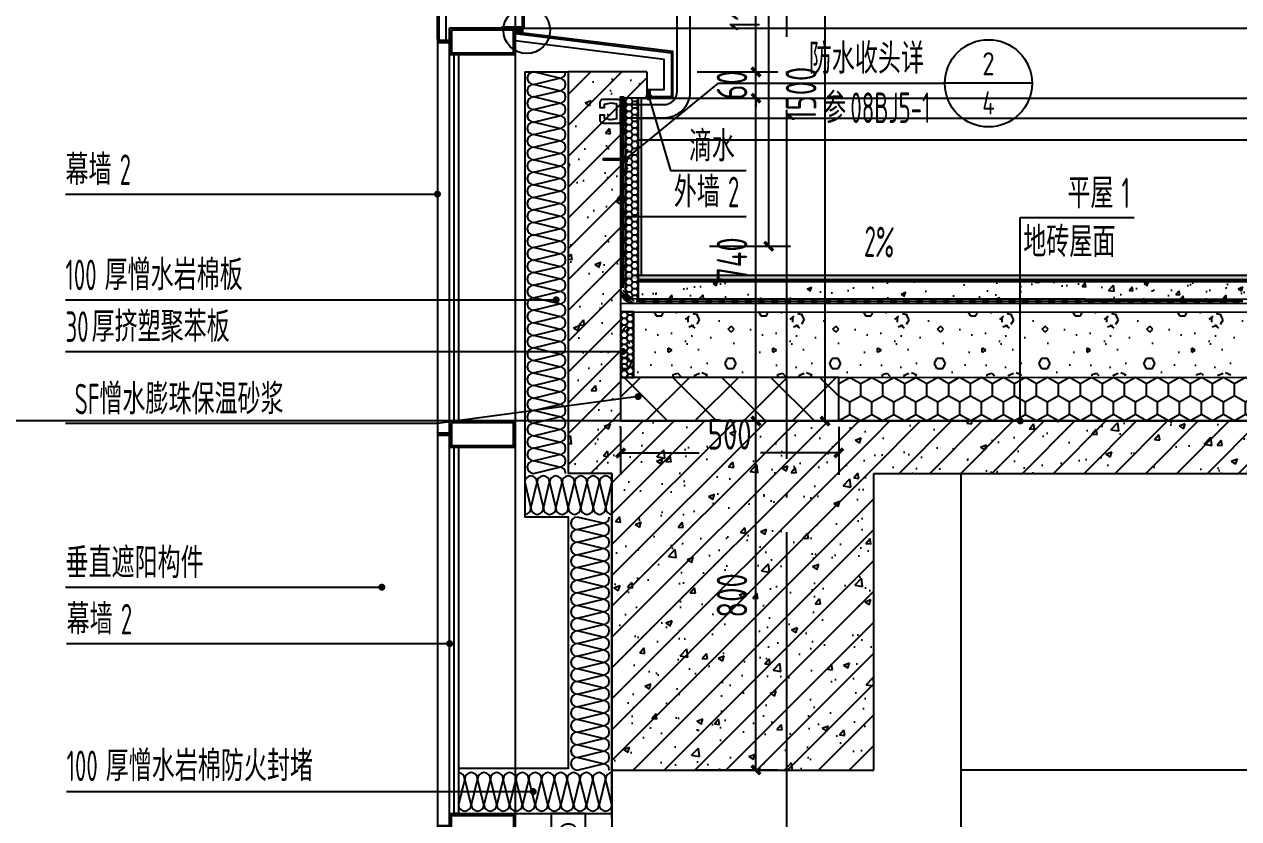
# Model space of a CAD drawing. Extents: x 198753 to 882193, y -399300 to 132460.
# Drawn here: x 374801 to 377585, y -65857 to -64036 of the extents above; entities that cross this region are included whole.
import ezdxf
from ezdxf.enums import TextEntityAlignment as Align

# ---------------------------------------------------------------- set-up
doc = ezdxf.new("R2010")
doc.units = 0
doc.header["$LTSCALE"] = 1000
doc.header["$MEASUREMENT"] = 0
for name, pattern in [('DASH', [0.35, 0.25, -0.1]), ('DOTE', [2.42, 2, -0.2, 0.02, -0.2]), ('HIDDEN', [9.525, 6.35, -3.175])]:
    doc.linetypes.add(name, pattern=pattern)
for name, color, linetype in [('00-图签', 7, 'Continuous'), ('01-标注_尺寸', 124, 'Continuous'), ('01-标注_符号', 200, 'Continuous'), ('02-TEXT_标注', 130, 'Continuous'), ('05-填充_天正', 26, 'Continuous'), ('A-D-玻璃剖线', 130, 'Continuous'), ('A-D-金属剖线', 200, 'Continuous'), ('A-D-金属看线', 205, 'Continuous'), ('A-E_栏杆', 232, 'Continuous'), ('A-O_屋面', 201, 'Continuous'), ('A-O_防水层', 222, 'Continuous'), ('A-STR-面层', 191, 'Continuous'), ('A-SUR_保温', 222, 'Continuous'), ('A-TECH_结构', 21, 'Continuous'), ('A-金属背板', 30, 'Continuous'), ('A_AXIS-轴线', 36, 'DOTE'), ('A_STR-砼墙', 51, 'Continuous'), ('A_STR-砼柱', 51, 'Continuous'), ('I-E-家具_活动', 201, 'DASH'), ('构造物', 145, 'Continuous'), ('钢龙骨', 173, 'Continuous')]:
    doc.layers.add(name, color=color, linetype=linetype)
doc.layers.add('04-不打印_辅助线', color=165, linetype='Continuous', plot=False)
doc.styles.add('_TCH_DIM', font='ROS1', dxfattribs={"width": 0.8, "bigfont": 'JD'})
doc.styles.add('_TCH_DIM_T3', font='ROS1', dxfattribs={"width": 0.8, "bigfont": 'JD'})
doc.dimstyles.new('_TCH_ARCH&&20', dxfattribs={"dimtxt": 70, "dimasz": 20, "dimexe": 50, "dimexo": 60, "dimgap": 20, "dimtad": 1, "dimdec": 0, "dimzin": 0, "dimdsep": 46, "dimtxsty": '_TCH_DIM_T3', "dimblk": 'ARCHTICK', "dimcen": 0.09, "dimclrt": 4, "dimazin": 2, "dimtfac": 1, "dimtdec": 0, "dimtix": 1, "dimtmove": 2, "dimatfit": 3, "dimfxl": 0, "dimtolj": 1, "dimtzin": 0, "dimarcsym": 0})
pattern_1 = [(45, (0, 0), (-35.355339, 35.355339), []), (50, (0, 0), (143.452037, -12.550427), [15, -165]), (355, (0, 0), (-27.750267, 150.438427), [12, -132]), (100.4514, (11.95, -1.05), (115.701876, 137.88791), [12.74804, -140.22842]), (46.1842, (0, 40), (213.44821, -33.1038), [22.5, -247.5]), (96.6356, (17.79, 37.24), (186.93254, 194.82357), [19.12206, -210.3426]), (351.1842, (0, 40), (186.93239, 194.82372), [18, -198]), (21, (20, 30), (119.38141, -80.523778), [15, -165]), (326, (20, 30), (48.663066, 145.03001), [12, -132]), (71.4514, (29.95, 23.29), (168.044526, 64.5061), [12.74804, -140.22842]), (37.5, (0, 0), (2.431971, 66.578771), [0, -130.4, 0, -134, 0, -132.5]), (7.5, (0, 0), (52.613907, 78.882342), [0, -76.4, 0, -127.4, 0, -50.5]), (327.5, (-44.6, 0), (106.764487, -4.510974), [0, -50, 0, -156, 0, -207]), (317.5, (-64.6, 0), (116.637234, 20.020996), [0, -65, 0, -103.6, 0, -147])]

# ---------------------------------------------------------------- blocks, each defined once
blk = doc.blocks.new('A$C643B6CAF')
at = {"layer": '钢龙骨'}
for points in [[(0, 28.4), (0, -31.6), (150, -31.6), (150, 28.4)], [(4, 24.4), (4, -27.6), (146, -27.6), (146, 24.4)]]:
    blk.add_lwpolyline(points, close=True, dxfattribs=at)
at = {"layer": '钢龙骨', "const_width": 10}
blk.add_lwpolyline([(0, -1.6), (-28, -1.6)], dxfattribs=at)
blk = doc.blocks.new('*U38')
at = {"layer": '01-标注_符号'}
blk.add_lwpolyline([(-850, -510.3), (28, -510.3)], dxfattribs=at)
at = {"layer": '01-标注_符号', "const_width": 8}
blk.add_lwpolyline([(24, -510.3, 1), (32, -510.3, 1)], format="xyb", close=True, dxfattribs=at)
at = {"layer": 'A-D-玻璃剖线'}
for points in [[(0, 900), (0, -2300)], [(28, -2300), (28, 900)]]:
    blk.add_lwpolyline(points, dxfattribs=at)
at = {"layer": 'A-金属背板'}
blk.add_lwpolyline([(38, -60), (48, -60), (48, -900), (38, -900)], close=True, dxfattribs=at)
at = {"layer": '钢龙骨'}
blk.add_lwpolyline([(178, 900), (178, -2300)], dxfattribs=at)
for p in [(28, 871.8), (28, -28.4)]:
    blk.add_blockref('A$C643B6CAF', p, dxfattribs=at)
at = {"layer": '钢龙骨', "xscale": -1, "rotation": 180}
blk.add_blockref('A$C643B6CAF', (28.1, -931.6), dxfattribs=at)
at = {"layer": '02-TEXT_标注', "style": '_TCH_DIM'}
for s, height, width, p in [('幕墙', 69.46, 0.8, (-850, -489.3)), ('2', 70, 0.64, (-725.8, -489.3))]:
    blk.add_text(s, height=height, dxfattribs=dict(at, width=width)).set_placement(p)
blk = doc.blocks.new('_ArchTick')
at = {"color": 0, "linetype": 'ByBlock', "const_width": 0.4}
blk.add_lwpolyline([(-0.5, -0.5), (0.5, 0.5)], dxfattribs=at)
blk = doc.blocks.new('*D2167')
at = {"layer": '01-标注_尺寸', "color": 0, "lineweight": -2, "transparency": 16777216}
for p, q in [((203.3, 940.8), (389.4, 940.8)), ((339.4, -159.2), (339.4, 940.8)), ((203.3, -159.2), (389.4, -159.2))]:
    blk.add_line(p, q, dxfattribs=at)
at = {"layer": 'Defpoints', "color": 0, "transparency": 16777216}
for p in [(143.3, 940.8), (339.4, 940.8), (143.3, -159.2)]:
    blk.add_point(p, dxfattribs=at)
at = {"layer": '01-标注_尺寸', "color": 0, "lineweight": -2, "transparency": 16777216, "xscale": 20, "yscale": 20, "zscale": 20}
for p, rotation in [((339.4, 940.8), 90), ((339.4, -159.2), 270)]:
    blk.add_blockref('_ArchTick', p, dxfattribs=dict(at, rotation=rotation))
at = {"layer": '01-标注_尺寸', "color": 4, "transparency": 16777216, "insert": (284.4, 390.8), "char_height": 70, "attachment_point": 5, "rotation": 90, "style": '_TCH_DIM_T3'}
blk.add_mtext('\\A1;1100', dxfattribs=at)
blk = doc.blocks.new('*U172')
at = {"layer": '01-标注_符号'}
blk.add_lwpolyline([(-5.9, 61.2, 0, 0, 0), (124.1, 45.1, 16, 0, 0), (183.6, 37.7, 0, 0, 0)], format="xyseb", dxfattribs=at)
blk.add_circle((-95.1, 45.6), 53.5, dxfattribs=at)
at = {"layer": 'A-D-金属剖线'}
blk.add_line((-152, 53.2), (-152, 50.2), dxfattribs=at)
for points in [[(-300, 25.2), (-300, 450), (-102, 430), (-102, 50.2)], [(-152, 53.2), (-105, 53.2), (-105, 427), (-297, 447), (-297, 25.2), (-300, 25.2)], [(-280, 25), (-280, 430), (-122, 410), (-122, 53.2)], [(180, -110), (240, -110), (240, -3.2), (-122, 41.2)], [(-122, 38.2), (237, -6), (237, -107), (180, -107)], [(180, -90), (220, -90), (220, -21.6), (-122, 21.1)]]:
    blk.add_lwpolyline(points, dxfattribs=at)
at = {"layer": 'A-D-金属剖线', "const_width": 10}
for points in [[(-102, 45.2), (-122, 45.2)], [(185, -90), (185, -110)]]:
    blk.add_lwpolyline(points, dxfattribs=at)
at = {"layer": 'A-D-金属看线'}
for p, q in [((-122, 50.2), (2484.2, 50.2)), ((167.9, -110), (2484.2, -110))]:
    blk.add_line(p, q, dxfattribs=at)
at = {"layer": '钢龙骨'}
blk.add_lwpolyline([(-102, 414.3), (-102, 50.2)], dxfattribs=at)
blk = doc.blocks.new('$LinePat$聚苯板')
at = {"color": 0}
for p, q in [((14.8, -8.6), (0, 0)), ((29.7, 0), (14.8, -8.6)), ((14.8, -8.6), (14.8, -25.7)), ((14.8, -25.7), (0, -34.3)), ((29.7, -34.3), (14.8, -25.7)), ((0, -34.3), (0, -51.4)), ((0, -51.4), (14.8, -60)), ((14.8, -60), (29.7, -51.4))]:
    blk.add_line(p, q, dxfattribs=at)
blk = doc.blocks.new('*U239')
at = {"layer": 'A-SUR_保温', "color": 26}
blk.add_lwpolyline([(0, 0), (30, 0), (30, 150), (0, 150), (0, 0)], dxfattribs=at)
at = {"layer": 'A-SUR_保温', "color": 26, "xscale": -0.5051489637061284, "yscale": 0.5, "zscale": 0.5, "rotation": 270.0000009086516}
for p in [(30, 135), (30, 120), (30, 105), (30, 90), (30, 75), (30, 60), (30, 45), (30, 30), (30, 15), (30, 0)]:
    blk.add_blockref('$LinePat$聚苯板', p, dxfattribs=at)
blk = doc.blocks.new('窗帘')
at = {"linetype": 'HIDDEN', "ltscale": 3}
blk.add_line((23.3, -47.5), (23.3, -491.9), dxfattribs=at)
blk.add_lwpolyline([(-23.3, -47.5), (-39.5, -47.5), (-39.5, 0), (39.5, 0), (39.5, -47.5), (23.3, -47.5)])
for radius in [23.3, 14.3]:
    blk.add_circle((0, -47.5), radius)
blk.add_arc((0, -47.5), 23.3, 180, 0)
blk = doc.blocks.new('*D2115')
at = {"layer": '01-标注_尺寸', "color": 0, "lineweight": -2, "transparency": 16777216}
for p, q in [((0, -13.3), (0, -123.3)), ((500, -13.3), (500, -123.3)), ((0, -73.3), (179.6, -73.3)), ((500, -73.3), (320.4, -73.3))]:
    blk.add_line(p, q, dxfattribs=at)
at = {"layer": 'Defpoints', "color": 0, "transparency": 16777216}
for p in [(0, 46.7), (500, 46.7), (500, -73.3)]:
    blk.add_point(p, dxfattribs=at)
at = {"layer": '01-标注_尺寸', "color": 0, "lineweight": -2, "transparency": 16777216, "xscale": 20, "yscale": 20, "zscale": 20, "rotation": 180}
blk.add_blockref('_ArchTick', (0, -73.3), dxfattribs=at)
at = {"layer": '01-标注_尺寸', "color": 0, "lineweight": -2, "transparency": 16777216, "xscale": 20, "yscale": 20, "zscale": 20}
blk.add_blockref('_ArchTick', (500, -73.3), dxfattribs=at)
at = {"layer": '01-标注_尺寸', "color": 4, "transparency": 16777216, "insert": (250, -30.6), "char_height": 70, "attachment_point": 5, "style": '_TCH_DIM_T3'}
blk.add_mtext('\\A1;500', dxfattribs=at)
blk = doc.blocks.new('A$C1C2A6847')
for p, q in [((52, 23.1), (55, 28.3)), ((55, 28.3), (55, 14)), ((52, 19.1), (55, 14))]:
    blk.add_line(p, q)
for points in [[(56, 42.1), (51, 37.1), (51, 5.1), (56, 0.1)], [(56.7, 41.4), (52, 36.7), (52, 26.6)], [(0, 21.1), (2, 23.1), (52, 23.1), (52, 19.1), (2, 19.1), (0, 21.1)], [(52, 25.6), (52, 16.6)], [(52, 15.6), (52, 5.6), (56.7, 0.9)]]:
    blk.add_lwpolyline(points)
for centre, start, end in [((56.4, 41.8), 315, 135), ((52, 26.1), 270, 90), ((52, 16.1), 270, 90), ((56.4, 0.5), 225, 45)]:
    blk.add_arc(centre, 0.5, start, end)
blk = doc.blocks.new('A$C2ABA67AE')
at = {"layer": '01-标注_符号'}
for p, q in [((15.1, 603), (224, 774)), ((224, 774), (743.1, 774)), ((943.1, 774), (743.1, 774))]:
    blk.add_line(p, q, dxfattribs=at)
for centre, radius in [((843.1, 774), 100), ((13.1, 601.3), 2.65)]:
    blk.add_circle(centre, radius, dxfattribs=at)
at = {"layer": '构造物', "linetype": 'DASH', "ltscale": 0.2}
blk.add_blockref('A$C1C2A6847', (-41, 578.9), dxfattribs=at)
at = {"layer": '02-TEXT_标注', "style": '_TCH_DIM'}
for s, height, width, p in [('防水收头详', 69.46, 0.8, (431.3, 796.1)), ('参', 69.5, 0.8, (464.4, 683)), ('08BJ5-1', 70, 0.64, (526.5, 683))]:
    blk.add_text(s, height=height, dxfattribs=dict(at, width=width)).set_placement(p)
for s, p, p2 in [('2', (829, 792.4), (857.2, 792.4)), ('4', (829, 702.6), (857.2, 702.6))]:
    blk.add_text(s, height=53, dxfattribs=at).set_placement(p, p2, align=Align.FIT)
blk = doc.blocks.new('$LinePat$防水层2')
at = {"color": 0}
blk.add_line((0, 0), (600, 0), dxfattribs=at)
blk.add_solid([(150, 0), (450, 0), (150, -100), (450, -100)], dxfattribs=at)
blk = doc.blocks.new('*D1586')
at = {"layer": '01-标注_尺寸', "color": 0, "lineweight": -2, "transparency": 16777216}
for p, q in [((376342.8, -64944.9), (376528, -64944.9)), ((376478, -65744.8), (376478, -64944.9)), ((376342.8, -65744.8), (376528, -65744.8))]:
    blk.add_line(p, q, dxfattribs=at)
at = {"layer": 'Defpoints', "color": 0, "transparency": 16777216}
for p in [(376282.8, -64944.9), (376478, -64944.9), (376282.8, -65744.8)]:
    blk.add_point(p, dxfattribs=at)
at = {"layer": '01-标注_尺寸', "color": 0, "lineweight": -2, "transparency": 16777216, "xscale": 20, "yscale": 20, "zscale": 20}
for p, rotation in [((376478, -64944.9), 90), ((376478, -65744.8), 270)]:
    blk.add_blockref('_ArchTick', p, dxfattribs=dict(at, rotation=rotation))
at = {"layer": '01-标注_尺寸', "color": 4, "transparency": 16777216, "insert": (376423, -65344.8), "char_height": 70, "attachment_point": 5, "rotation": 90, "style": '_TCH_DIM_T3'}
blk.add_mtext('\\A1;800', dxfattribs=at)
blk = doc.blocks.new('*D1587')
at = {"layer": '01-标注_尺寸', "color": 0, "lineweight": -2, "transparency": 16777216}
for p, q in [((376342.8, -64204.9), (376528, -64204.9)), ((376478, -64944.9), (376478, -64204.9)), ((376342.8, -64944.9), (376528, -64944.9))]:
    blk.add_line(p, q, dxfattribs=at)
at = {"layer": 'Defpoints', "color": 0, "transparency": 16777216}
for p in [(376282.8, -64204.9), (376478, -64204.9), (376282.8, -64944.9)]:
    blk.add_point(p, dxfattribs=at)
at = {"layer": '01-标注_尺寸', "color": 0, "lineweight": -2, "transparency": 16777216, "xscale": 20, "yscale": 20, "zscale": 20}
for p, rotation in [((376478, -64204.9), 90), ((376478, -64944.9), 270)]:
    blk.add_blockref('_ArchTick', p, dxfattribs=dict(at, rotation=rotation))
at = {"layer": '01-标注_尺寸', "color": 4, "transparency": 16777216, "insert": (376423, -64574.9), "char_height": 70, "attachment_point": 5, "rotation": 90, "style": '_TCH_DIM_T3'}
blk.add_mtext('\\A1;740', dxfattribs=at)
blk = doc.blocks.new('*D1588')
at = {"layer": '01-标注_尺寸', "color": 0, "lineweight": -2, "transparency": 16777216}
for p, q in [((376478, -64144.9), (376478, -64124.9)), ((376342.8, -64144.9), (376528, -64144.9)), ((376478, -64204.9), (376478, -64144.9)), ((376342.8, -64204.9), (376528, -64204.9)), ((376478, -64204.9), (376478, -64224.9))]:
    blk.add_line(p, q, dxfattribs=at)
at = {"layer": 'Defpoints', "color": 0, "transparency": 16777216}
for p in [(376282.8, -64144.9), (376478, -64144.9), (376282.8, -64204.9)]:
    blk.add_point(p, dxfattribs=at)
at = {"layer": '01-标注_尺寸', "color": 0, "lineweight": -2, "transparency": 16777216, "xscale": 20, "yscale": 20, "zscale": 20}
for p, rotation in [((376478, -64144.9), 270), ((376478, -64204.9), 90)]:
    blk.add_blockref('_ArchTick', p, dxfattribs=dict(at, rotation=rotation))
at = {"layer": '01-标注_尺寸', "color": 4, "transparency": 16777216, "insert": (376423, -64174.9), "char_height": 70, "attachment_point": 5, "rotation": 90, "style": '_TCH_DIM_T3'}
blk.add_mtext('\\A1;60', dxfattribs=at)
blk = doc.blocks.new('*D1589')
at = {"layer": '01-标注_尺寸', "color": 0, "lineweight": -2, "transparency": 16777216}
for p, q in [((376342.8, -63445.1), (376528, -63445.1)), ((376478, -64144.9), (376478, -63445.1)), ((376342.8, -64144.9), (376528, -64144.9))]:
    blk.add_line(p, q, dxfattribs=at)
at = {"layer": 'Defpoints', "color": 0, "transparency": 16777216}
for p in [(376282.8, -63445.1), (376478, -63445.1), (376282.8, -64144.9)]:
    blk.add_point(p, dxfattribs=at)
at = {"layer": '01-标注_尺寸', "color": 0, "lineweight": -2, "transparency": 16777216, "xscale": 20, "yscale": 20, "zscale": 20}
for p, rotation in [((376478, -63445.1), 90), ((376478, -64144.9), 270)]:
    blk.add_blockref('_ArchTick', p, dxfattribs=dict(at, rotation=rotation))
at = {"layer": '01-标注_尺寸', "color": 4, "transparency": 16777216, "insert": (376423, -63795), "char_height": 70, "attachment_point": 5, "rotation": 90, "style": '_TCH_DIM_T3'}
blk.add_mtext('\\A1;700', dxfattribs=at)
blk = doc.blocks.new('$LinePat$岩棉板')
at = {"color": 0}
for p, q in [((0, -17), (12, -67)), ((12, -67), (24, -17))]:
    blk.add_line(p, q, dxfattribs=at)
for centre, start, end in [((12, -17), 0, 180), ((0, -67), 270, 0), ((24, -67), 180, 270)]:
    blk.add_arc(centre, 12, start, end, dxfattribs=at)
at = {"layer": 'Defpoints'}
blk.add_point((0, 0.1), dxfattribs=at)
at = {"layer": 'Defpoints', "color": 0}
blk.add_point((24, -84), dxfattribs=at)
blk = doc.blocks.new('*D1752')
at = {"layer": '01-标注_尺寸', "color": 0, "lineweight": -2, "transparency": 16777216}
for p, q in [((376556.6, -63445.1), (376686.4, -63445.1)), ((376636.4, -64944.9), (376636.4, -63445.1)), ((376556.6, -64944.9), (376686.4, -64944.9))]:
    blk.add_line(p, q, dxfattribs=at)
at = {"layer": 'Defpoints', "color": 0, "transparency": 16777216}
for p in [(376496.6, -63445.1), (376636.4, -63445.1), (376496.6, -64944.9)]:
    blk.add_point(p, dxfattribs=at)
at = {"layer": '01-标注_尺寸', "color": 0, "lineweight": -2, "transparency": 16777216, "xscale": 20, "yscale": 20, "zscale": 20}
for p, rotation in [((376636.4, -63445.1), 90), ((376636.4, -64944.9), 270)]:
    blk.add_blockref('_ArchTick', p, dxfattribs=dict(at, rotation=rotation))
at = {"layer": '01-标注_尺寸', "color": 4, "transparency": 16777216, "insert": (376581.4, -64195), "char_height": 70, "attachment_point": 5, "rotation": 90, "style": '_TCH_DIM_T3'}
blk.add_mtext('\\A1;1500', dxfattribs=at)
blk = doc.blocks.new('*U319')
at = {"layer": 'A-E_栏杆'}
for p, q in [((37.4, 165.3), (6.7, 165.3)), ((40.3, 134.7), (4615, 134.7))]:
    blk.add_line(p, q, dxfattribs=at)
for points in [[(6.7, 165.3), (99.3, 165.3, 0.414214), (129.3, 195.3), (129.3, 926)], [(158.9, 925.9), (158.9, 194.7, -0.414214), (98.9, 134.7), (6.7, 134.7)], [(-22, 168.5, 0.038299), (-37.9, 165.7), (-37.9, 157.8), (-46.9, 157.8), (-46.9, 171.3, -0.414214), (-40.1, 178), (-6.7, 178, -0.414214), (0, 171.3)], [(-22, 131.5, 0.022818), (-9, 133.2), (-9, 166.8, 0.022818), (-22, 168.5)], [(0, 128.7, -0.414214), (-6.7, 122), (-40.1, 122, -0.414214), (-46.9, 128.7), (-46.9, 142.2), (-37.9, 142.2), (-37.9, 134.3, 0.038299), (-22, 131.5, 0.038299)]]:
    blk.add_lwpolyline(points, format="xyb", dxfattribs=at)
blk.add_lwpolyline([(6.7, 116.4), (0, 116.4), (0, 183.6), (6.7, 183.6)], close=True, dxfattribs=at)
at = {"layer": '01-标注_尺寸'}
dim = blk.add_aligned_dim(p1=(143.3, -159.2), p2=(143.3, 940.8), distance=-196, dimstyle='_TCH_ARCH&&20', dxfattribs=at)
dim.commit()
dim.dimension.update_dxf_attribs({"geometry": '*D2167', "text_midpoint": (284.4, 390.8)})
blk = doc.blocks.new('dfsgfdgh')
at = {"transparency": 33554641}
h = blk.add_hatch(dxfattribs=at)
h.set_pattern_fill('ANSI37', color=26, scale=50)
h.set_pattern_definition([(45, (4580, -17100), (-56.1266, 56.1266), []), (135, (4580, -17100), (-56.1266, -56.1266), [])])
h.paths.add_polyline_path([(0, 0), (500, 0), (500, 100), (0, 100)])
at = {"color": 26}
blk.add_lwpolyline([(0, 0), (500, 0), (500, 100), (0, 100)], close=True, dxfattribs=at)
at = {"layer": '01-标注_尺寸'}
dim = blk.add_linear_dim(base=(500, -73.3), p1=(0, 46.7), p2=(500, 46.7), angle=360, dimstyle='_TCH_ARCH&&20', dxfattribs=at)
dim.commit()
dim.dimension.update_dxf_attribs({"geometry": '*D2115', "text_midpoint": (250, -30.6), "dimtype": 161})

msp = doc.modelspace()

# ---------------------------------------------------------------- hatches: boundary and pattern name
at = {"layer": '05-填充_天正'}
h = msp.add_hatch(dxfattribs=at)
h.set_pattern_fill('钢筋混凝土', color=256, scale=20, style=0)
h.set_pattern_definition(pattern_1)
h.paths.add_polyline_path([(376047.8, -64144.9), (376047.8, -64204.9), (376227.8, -64204.9), (376227.8, -64144.9)])
h = msp.add_hatch(dxfattribs=at)
h.set_pattern_fill('钢筋混凝土', color=256, scale=20, style=0)
h.set_pattern_definition(pattern_1)
h.paths.add_polyline_path([(376147.8, -65064.9), (376147.8, -64945), (376167.8, -64945), (376167.8, -64204.9), (376047.8, -64204.9), (376047.8, -65064.9)])
h = msp.add_hatch(dxfattribs=at)
h.set_pattern_fill('钢筋混凝土', color=256, scale=20, style=0)
h.set_pattern_definition(pattern_1)
h.paths.add_polyline_path([(376552.9, -64945), (376747.8, -64945), (376747.8, -65064.9), (378531.9, -65064.9), (378531.9, -64944.9), (376552.9, -64944.9)])
h = msp.add_hatch(dxfattribs=at)
h.set_pattern_fill('钢筋混凝土', color=256, scale=20, style=0)
h.set_pattern_definition(pattern_1)
h.paths.add_polyline_path([(376147.8, -65745), (376747.8, -65745), (376747.8, -64945), (376147.8, -64945)])
at = {"layer": 'A-SUR_保温'}
h = msp.add_hatch(dxfattribs=at)
h.set_pattern_fill('ANSI36', color=26, scale=10)
h.set_pattern_definition([(45, (286643.286, 337477.626), (8.4189901, 30.8696304), [39.6875, -7.9375, 0, -7.9375])])
h.paths.add_polyline_path([(378528.7, -64620.2), (378528.7, -64610.2), (376178.1, -64610), (376178.1, -64620)])
h = msp.add_hatch(dxfattribs=at)
h.set_pattern_fill('混凝土', color=26, scale=15)
h.set_pattern_definition([(50, (286643.29, 337477.626), (107.589027, -9.41282), [11.25, -123.75]), (355, (286643.29, 337477.63), (-20.8127, 112.82882), [9, -99]), (100.4514, (286652.25, 337476.84), (86.776407, 103.41593), [9.561029, -105.171317]), (46.1842, (286643.29, 337507.63), (160.086157, -24.827852), [16.875, -185.625]), (96.6356, (286656.63, 337505.56), (140.199406, 146.11768), [14.34154, -157.75695]), (351.1842, (286643.29, 337507.63), (140.19929, 146.11779), [13.5, -148.5]), (21, (286658.29, 337500.126), (89.536058, -60.392834), [11.25, -123.75]), (326, (286658.29, 337500.13), (36.4973, 108.772507), [9, -99]), (71.4514, (286665.75, 337495.09), (126.033394, 48.379575), [9.561029, -105.171317]), (37.5, (286643.286, 337477.626), (1.8239783, 49.934078), [0, -97.8, 0, -100.5, 0, -99.375]), (7.5, (286643.286, 337477.626), (39.4604306, 59.161757), [0, -57.3, 0, -95.55, 0, -37.875]), (327.5, (286609.836, 337477.626), (80.0733654, -3.3832308), [0, -37.5, 0, -117, 0, -155.25]), (317.5, (286594.836, 337477.626), (87.477925, 15.015747), [0, -48.75, 0, -77.7, 0, -110.25])])
h.paths.add_polyline_path([(378520.1, -64665.2), (378520.1, -64625.5), (376208.1, -64625.5), (376208.1, -64665)])
h = msp.add_hatch(dxfattribs=at)
h.set_pattern_fill('加气混凝土', color=26, scale=20)
h.set_pattern_definition([(0, (406872.82, 333204.43), (120, 240), [0, -240]), (0, (406732.42, 333172.03), (120, 240), [0, -240]), (0, (406810.42, 333169.63), (120, 240), [0, -240]), (0, (406895.62, 333240.43), (120, 240), [0, -240]), (0, (406796.02, 333157.63), (120, 240), [0, -240]), (0, (406919.62, 333391.63), (120, 240), [0, -240]), (0, (406846.42, 333372.43), (120, 240), [0, -240]), (0, (406884.82, 333342.43), (120, 240), [0, -240]), (0, (406689.22, 333337.63), (120, 240), [0, -240]), (0, (406806.82, 333326.83), (120, 240), [0, -240]), (0, (406761.22, 333265.63), (120, 240), [0, -240]), (0, (406763.62, 333175.63), (120, 240), [0, -240]), (0, (406853.62, 333166.03), (120, 240), [0, -240]), (0, (406919.62, 333271.63), (120, 240), [0, -240]), (0, (406695.22, 333234.43), (120, 240), [0, -240]), (0, (406715.62, 333275.23), (120, 240), [0, -240]), (0, (406809.22, 333258.43), (120, 240), [0, -240]), (0, (406775.62, 333223.63), (120, 240), [0, -240]), (0, (406756.42, 333302.83), (120, 240), [0, -240]), (0, (406786.42, 333392.83), (120, 240), [0, -240]), (0, (406704.82, 333184.03), (120, 240), [0, -240]), (0, (406836.82, 333343.63), (120, 240), [0, -240]), (0, (406725.22, 333347.23), (120, 240), [0, -240]), (0, (406706.02, 333378.43), (120, 240), [0, -240]), (130.601294, (406904.879, 333316.483), (-599.99999337, 720.00000315), [10.53662, -4414.8444]), (18.434949, (406887.736, 333321.054), (599.9999978, 239.9999982), [10.8421, -1507.05116]), (90, (406887.74, 333310.77), (120, 240), [10.28571, -469.71426]), (161.565051, (406898.02, 333307.34), (-600.000003, 239.999982), [10.8421, -1507.05116]), (53.130102, (406898.02, 333307.34), (120, 240), [11.42857, -1188.5714]), (135, (406907.165, 333185.05), (-120.000015, 239.999984), [9.69746, -669.12504]), (45, (406893.45, 333185.05), (120, 239.999999), [9.69746, -669.12504]), (135, (406900.31, 333178.2), (-120.000015, 239.999984), [9.69746, -669.12504]), (45, (406900.31, 333178.2), (120, 239.999999), [9.69746, -669.12504]), (116.56505, (406791.74, 333346.2), (-2e-05, 479.99999), [12.77753, -255.5506]), (180, (406786.02, 333357.63), (-120, 240), [13.71429, -226.2857]), (63.43495, (406766.6, 333346.2), (1e-06, 480), [12.77753, -255.5506]), (116.56505, (406772.3, 333334.77), (-2e-05, 479.99999), [12.77753, -255.5506]), (0, (406772.3, 333334.77), (120, 240), [13.71429, -226.2857]), (63.43495, (406786.02, 333334.77), (1e-06, 480), [12.77753, -255.5506]), (107.102728, (406882.022, 333265.054), (-359.99998624, 1200.00000194), [15.54454, -6513.161]), (143.972626, (406877.45, 333279.911), (-2279.9999711, 1679.9999981), [15.54454, -3248.808]), (180, (406864.88, 333289.05), (-120, 240), [14.85714, -225.14284]), (36.0273733, (406837.45, 333279.911), (2279.99998315, 1679.9999819), [15.54454, -3248.808]), (71.565051, (406832.88, 333266.197), (360.000002, 1199.999998), [14.45613, -1503.43712]), (107.102728, (406837.4504, 333251.34), (-359.99998624, 1200.00000194), [15.54454, -6513.161]), (143.972626, (406850.022, 333242.197), (-2279.9999711, 1679.9999981), [15.54454, -3248.808]), (0, (406850.02, 333242.2), (120, 240), [14.85714, -225.14284]), (36.0273733, (406864.879, 333242.197), (2279.99998315, 1679.9999819), [15.54454, -3248.808]), (71.565051, (406877.45, 333251.34), (360.000002, 1199.999998), [14.45613, -1503.43712]), (150.255118, (406884.308, 333377.054), (-360.0000009, 239.999997), [9.21401, -1925.72784]), (90, (406876.31, 333372.48), (120, 240), [9.14286, -470.8571]), (29.744881, (406876.308, 333372.483), (360.0000002, 239.9999989), [9.21401, -1925.72784]), (116.56505, (406828.3, 333206.77), (-2e-05, 479.99999), [12.77753, -255.5506]), (168.690067, (406822.593, 333218.197), (-1080.0000008, 239.999994), [11.6549, -2435.8742]), (41.185925, (406802.022, 333212.483), (2999.99998182, 2639.9999769), [12.14874, -5090.3208]), (90, (406802.02, 333201.05), (120, 240), [11.42857, -468.5714]), (138.814074, (406811.165, 333193.054), (-2999.99994668, 2640.0000168), [12.14874, -5090.3208]), (16.6992442, (406811.165, 333193.054), (3959.9999702, 1199.99998743), [11.93178, -4999.415]), (60.945396, (406822.593, 333196.483), (119.99999968, 239.99999788), [11.76643, -4930.1358]), (109.983106, (406727.736, 333307.34), (-600.00000226, 1679.99999555), [13.3768, -5604.879]), (155.556045, (406723.165, 333319.911), (-1560.00000595, 719.99998504), [13.8092, -5786.0526]), (24.4439547, (406698.022, 333319.911), (1560.00000078, 719.99999654), [13.8092, -5786.0526]), (70.0168934, (406693.45, 333307.34), (600.0000018, 1679.99999583), [13.3768, -5604.879]), (109.983106, (406698.022, 333294.768), (-600.00000226, 1679.99999555), [13.3768, -5604.879]), (160.016893, (406710.593, 333290.197), (-600.0000004, 239.9999891), [13.3768, -2795.751]), (19.9831065, (406710.593, 333290.197), (599.9999967, 239.9999996), [13.3768, -2795.751]), (70.0168934, (406723.165, 333294.768), (600.0000018, 1679.99999583), [13.3768, -5604.879]), (122.005383, (406816.88, 333285.626), (-120.0000161, 239.9999877), [10.78169, -2253.3736]), (18.434949, (406800.88, 333291.34), (599.9999978, 239.9999982), [10.8421, -1507.05116]), (90, (406800.88, 333281.05), (120, 240), [10.28571, -469.71426]), (161.565051, (406811.165, 333277.626), (-600.000003, 239.999982), [10.8421, -1507.05116]), (54.462322, (406811.165, 333277.626), (839.9999988, 1199.9999982), [9.83123, -4119.2846]), (116.56505, (406747.16, 333227.34), (-2e-05, 479.99999), [12.77753, -255.5506]), (180, (406741.45, 333238.77), (-120, 240), [12.57143, -227.42856]), (59.0362434, (406722.022, 333227.34), (120.0000004, 239.9999988), [13.32789, -2785.5288]), (120.963756, (406728.88, 333215.911), (-120.0000164, 239.999989), [13.32789, -2785.5288]), (0, (406728.88, 333215.9), (120, 240), [12.57143, -227.42856]), (63.43495, (406741.45, 333215.91), (1e-06, 480), [12.77753, -255.5506])])
h.paths.add_polyline_path([(378520.6, -64837.8), (378520.6, -64695.1), (376167.8, -64694.9), (376167.8, -64844.9)])

# ---------------------------------------------------------------- linework, layer by layer
at = {"layer": '01-标注_符号'}
for p, q in [((376232.4, -64201.9), (376282.4, -64370.8)), ((376282.4, -64370.8), (376455.6, -64370.8)), ((376168.9, -64476), (376372.9, -64476)), ((376372.9, -64476), (376455.6, -64476)), ((377083.9, -64944.9), (377083.9, -64478.2)), ((377083.9, -64478.2), (377344.5, -64478.2)), ((376207.9, -64889.1), (375747.8, -64950.6)), ((375747.8, -64950.6), (374895.2, -64950.6))]:
    msp.add_line(p, q, dxfattribs=at)
at = {"layer": '01-标注_符号', "const_width": 8}
for points in [[(376231.2, -64198.1, 1), (376233.5, -64205.7, 1)], [(375743.8, -64424.9, 1), (375751.8, -64424.9, 1)], [(376016.1, -64667, 1), (376024.1, -64667, 1)], [(376169, -64785.7, 1), (376177, -64785.7, 1)], [(376211.8, -64888.5, 1), (376203.9, -64889.6, 1)], [(377083.9, -64948.9, 1), (377083.9, -64940.9, 1)], [(375616.3, -65325.9, 1), (375624.3, -65325.9, 1)], [(375963.5, -65794.3, 1), (375971.5, -65794.3, 1)]]:
    msp.add_lwpolyline(points, format="xyb", close=True, dxfattribs=at)
at = {"layer": '01-标注_符号'}
for points in [[(374895.2, -64424.9), (375747.8, -64424.9)], [(374895.2, -64667), (376020.1, -64667)], [(374895.2, -64785.7), (376173, -64785.7)], [(374895.2, -65325.9), (375620.3, -65325.9)], [(374897.8, -65794.3), (375967.5, -65794.3)]]:
    msp.add_lwpolyline(points, dxfattribs=at)
msp.add_lwpolyline([(376643.5, -64586.7, 0, 0, 0), (376802.2, -64591.9, 16, 0, 0), (376862.1, -64593.8, 0, 0, 0)], format="xyseb", dxfattribs=at)
at = {"layer": '04-不打印_辅助线', "color": 251}
msp.add_line((418057.9, -64944.9), (338573.5, -64944.9), dxfattribs=at)
at = {"layer": 'A-E_栏杆'}
msp.add_line((376208.1, -64300.4), (378531.9, -64300.4), dxfattribs=at)
at = {"layer": 'A-O_屋面'}
for p, q in [((376208.1, -64610.5), (378531.9, -64610.5)), ((376208.1, -64620.5), (378531.9, -64620.5)), ((376208.1, -64625.5), (378531.9, -64625.5)), ((376168.1, -64674.9), (378531.9, -64675.7)), ((376167.8, -64694.9), (378531.9, -64695.7)), ((376167.8, -64844.9), (378531.9, -64844.3))]:
    msp.add_line(p, q, dxfattribs=at)
at = {"layer": 'A-O_防水层'}
for points in [[(376168.1, -64204.9), (376168.1, -64639.9, 0.49936), (376203.1, -64674.9), (378531.9, -64675.7)], [(376178.1, -64204.9), (376178.1, -64639.9, 0.414214), (376203.1, -64664.9), (378531.9, -64665.7)]]:
    msp.add_lwpolyline(points, format="xyb", dxfattribs=at)
at = {"layer": 'A-STR-面层', "linetype": 'DASH', "ltscale": 0.2}
msp.add_lwpolyline([(378531.9, -66344.9), (376147.8, -66344.9), (376147.8, -65745)], dxfattribs=at)
at = {"layer": 'A-SUR_保温'}
for p, q in [((375947.8, -64144.9), (376047.8, -64144.9)), ((376147.8, -65844.9), (376147.8, -65064.9))]:
    msp.add_line(p, q, dxfattribs=at)
at = {"layer": 'A-SUR_保温', "color": 26}
msp.add_line((376208.1, -64204.9), (376208.1, -64670), dxfattribs=at)
at = {"layer": 'A-SUR_保温'}
for points in [[(375947.8, -64144.9), (375947.8, -65164.9), (376047.8, -65164.9), (376047.8, -65741.5), (375795.8, -65741.5), (375795.8, -65844.9), (376025.8, -65844.9), (376025.8, -65844.9), (376147.8, -65844.9)], [(376215.1, -64204.9), (376215.1, -64610.5)]]:
    msp.add_lwpolyline(points, dxfattribs=at)
at = {"layer": 'A-TECH_结构'}
msp.add_line((376947.8, -65744.9), (378531.9, -65744.9), dxfattribs=at)
for points in [[(376947.8, -65064.9), (376947.8, -67245.1)], [(376147.8, -65745), (376147.8, -67245.1)]]:
    msp.add_lwpolyline(points, dxfattribs=at)
at = {"layer": 'A-金属背板'}
msp.add_lwpolyline([(375785.8, -64104.5), (375795.8, -64104.5), (375795.8, -64944.9), (375785.8, -64944.9)], close=True, dxfattribs=at)
at = {"layer": 'A_AXIS-轴线', "ltscale": 0.4}
msp.add_line((376547.8, -63264), (376547.8, -78943.7), dxfattribs=at)
at = {"layer": 'A_STR-砼墙'}
for p, q in [((376047.8, -64144.9), (376047.8, -64204.9)), ((376227.8, -64144.9), (376047.8, -64144.9)), ((376227.8, -64144.9), (376227.8, -64204.9)), ((376047.8, -64204.9), (376047.8, -65064.9)), ((376167.8, -64204.9), (376167.8, -64945)), ((376227.8, -64204.9), (376167.8, -64204.9)), ((376552.9, -64944.9), (378531.9, -64944.9)), ((376552.9, -64944.9), (376552.9, -64945)), ((376147.8, -65064.9), (376047.8, -65064.9)), ((376747.8, -65064.9), (378531.9, -65064.9))]:
    msp.add_line(p, q, dxfattribs=at)
at = {"layer": 'A_STR-砼柱'}
for p, q in [((376552.9, -64945), (376167.8, -64945)), ((376147.8, -65064.9), (376147.8, -65745)), ((376747.8, -65745), (376747.8, -65064.9)), ((376147.8, -65745), (376747.8, -65745))]:
    msp.add_line(p, q, dxfattribs=at)

# ---------------------------------------------------------------- block references
msp.add_blockref('*U319', (376167.8, -64385.1))
at = {"layer": '00-图签'}
for name, p in [('*U172', (376047.7, -64094.9)), ('*U38', (375747.8, -64944.9))]:
    msp.add_blockref(name, p, dxfattribs=at)
at = {"layer": 'A-O_防水层', "yscale": 0.05, "zscale": 0.05}
for p, xscale, rotation in [((376173.1, -64204.9), 0.05178596428894838, 270.0000000049144), ((376178.1, -64204.9), 0.05178596428894838, 270.0000000049144), ((376173.1, -64236), 0.05178596428894838, 270.0000000049144), ((376178.1, -64236), 0.05178596428894838, 270.0000000049144), ((376173.1, -64267), 0.05178596428894838, 270.0000000049144), ((376178.1, -64267), 0.05178596428894838, 270.0000000049144), ((376173.1, -64298.1), 0.05178596428894838, 270.0000000049144), ((376178.1, -64298.1), 0.05178596428894838, 270.0000000049144), ((376173.1, -64329.2), 0.05178596428894838, 270.0000000049144), ((376178.1, -64329.2), 0.05178596428894838, 270.0000000049144), ((376173.1, -64360.3), 0.05178596428894838, 270.0000000049144), ((376178.1, -64360.3), 0.05178596428894838, 270.0000000049144), ((376173.1, -64391.3), 0.05178596428894838, 270.0000000049144), ((376178.1, -64391.3), 0.05178596428894838, 270.0000000049144), ((376173.1, -64422.4), 0.05178596428894838, 270.0000000049144), ((376178.1, -64422.4), 0.05178596428894838, 270.0000000049144), ((376173.1, -64453.5), 0.05178596428894838, 270.0000000049144), ((376178.1, -64453.5), 0.05178596428894838, 270.0000000049144), ((376173.1, -64484.5), 0.05178596428894838, 270.0000000049144), ((376178.1, -64484.5), 0.05178596428894838, 270.0000000049144), ((376173.1, -64515.6), 0.05178596428894838, 270.0000000049144), ((376178.1, -64515.6), 0.05178596428894838, 270.0000000049144), ((376173.1, -64546.7), 0.05178596428894838, 270.0000000049144), ((376178.1, -64546.7), 0.05178596428894838, 270.0000000049144), ((376173.1, -64577.8), 0.05178596428894838, 270.0000000049144), ((376178.1, -64577.8), 0.05178596428894838, 270.0000000049144), ((376173.1, -64608.8), 0.05178596428894838, 270.0000000049144), ((376178.1, -64608.8), 0.05178596428894838, 270.0000000049144), ((376166.9, -64646.1), 0.07071067811865477, 315), ((376172.9, -64645.1), 0.05892556509887896, 315), ((376203.1, -64664.9), 0.05040659326466597, 359.9799974014894), ((376233.4, -64664.9), 0.05040659326466597, 359.9799974014894), ((376263.6, -64664.9), 0.05040659326466597, 359.9799974014894), ((376293.8, -64664.9), 0.05040659326466597, 359.9799974014894), ((376324.1, -64664.9), 0.05040659326466597, 359.9799974014894), ((376354.3, -64665), 0.05040659326466597, 359.9799974014894), ((376384.6, -64665), 0.05040659326466597, 359.9799974014894), ((376414.8, -64665), 0.05040659326466597, 359.9799974014894), ((376445.1, -64665), 0.05040659326466597, 359.9799974014894), ((376475.3, -64665), 0.05040659326466597, 359.9799974014894), ((376505.6, -64665), 0.05040659326466597, 359.9799974014894), ((376535.8, -64665), 0.05040659326466597, 359.9799974014894), ((376566, -64665), 0.05040659326466597, 359.9799974014894), ((376596.3, -64665), 0.05040659326466597, 359.9799974014894), ((376626.5, -64665), 0.05040659326466597, 359.9799974014894), ((376656.8, -64665.1), 0.05040659326466597, 359.9799974014894), ((376687, -64665.1), 0.05040659326466597, 359.9799974014894), ((376717.3, -64665.1), 0.05040659326466597, 359.9799974014894), ((376747.5, -64665.1), 0.05040659326466597, 359.9799974014894), ((376777.8, -64665.1), 0.05040659326466597, 359.9799974014894), ((376808, -64665.1), 0.05040659326466597, 359.9799974014894), ((376838.2, -64665.1), 0.05040659326466597, 359.9799974014894), ((376868.5, -64665.1), 0.05040659326466597, 359.9799974014894), ((376898.7, -64665.1), 0.05040659326466597, 359.9799974014894), ((376929, -64665.2), 0.05040659326466597, 359.9799974014894), ((376959.2, -64665.2), 0.05040659326466597, 359.9799974014894), ((376989.5, -64665.2), 0.05040659326466597, 359.9799974014894), ((377019.7, -64665.2), 0.05040659326466597, 359.9799974014894), ((377049.9, -64665.2), 0.05040659326466597, 359.9799974014894), ((377080.2, -64665.2), 0.05040659326466597, 359.9799974014894), ((377110.4, -64665.2), 0.05040659326466597, 359.9799974014894), ((377140.7, -64665.2), 0.05040659326466597, 359.9799974014894), ((377170.9, -64665.2), 0.05040659326466597, 359.9799974014894), ((377201.2, -64665.2), 0.05040659326466597, 359.9799974014894), ((377231.4, -64665.3), 0.05040659326466597, 359.9799974014894), ((377261.7, -64665.3), 0.05040659326466597, 359.9799974014894), ((377291.9, -64665.3), 0.05040659326466597, 359.9799974014894), ((377322.1, -64665.3), 0.05040659326466597, 359.9799974014894), ((377352.4, -64665.3), 0.05040659326466597, 359.9799974014894), ((377382.6, -64665.3), 0.05040659326466597, 359.9799974014894), ((377412.9, -64665.3), 0.05040659326466597, 359.9799974014894), ((377443.1, -64665.3), 0.05040659326466597, 359.9799974014894), ((377473.4, -64665.3), 0.05040659326466597, 359.9799974014894), ((377503.6, -64665.4), 0.05040659326466597, 359.9799974014894), ((377533.9, -64665.4), 0.05040659326466597, 359.9799974014894), ((377564.1, -64665.4), 0.05040659326466597, 359.9799974014894), ((376203.1, -64669.9), 0.05040659290687092, 359.9811984029532), ((376233.4, -64669.9), 0.05040659290687092, 359.9811984029532), ((376263.6, -64669.9), 0.05040659290687092, 359.9811984029532), ((376293.8, -64669.9), 0.05040659290687092, 359.9811984029532), ((376324.1, -64669.9), 0.05040659290687092, 359.9811984029532), ((376354.3, -64669.9), 0.05040659290687092, 359.9811984029532), ((376384.6, -64670), 0.05040659290687092, 359.9811984029532), ((376414.8, -64670), 0.05040659290687092, 359.9811984029532), ((376445.1, -64670), 0.05040659290687092, 359.9811984029532), ((376475.3, -64670), 0.05040659290687092, 359.9811984029532), ((376505.6, -64670), 0.05040659290687092, 359.9811984029532), ((376535.8, -64670), 0.05040659290687092, 359.9811984029532), ((376566, -64670), 0.05040659290687092, 359.9811984029532), ((376596.3, -64670), 0.05040659290687092, 359.9811984029532), ((376626.5, -64670), 0.05040659290687092, 359.9811984029532), ((376656.8, -64670), 0.05040659290687092, 359.9811984029532), ((376687, -64670.1), 0.05040659290687092, 359.9811984029532), ((376717.3, -64670.1), 0.05040659290687092, 359.9811984029532), ((376747.5, -64670.1), 0.05040659290687092, 359.9811984029532), ((376777.8, -64670.1), 0.05040659290687092, 359.9811984029532), ((376808, -64670.1), 0.05040659290687092, 359.9811984029532), ((376838.2, -64670.1), 0.05040659290687092, 359.9811984029532), ((376868.5, -64670.1), 0.05040659290687092, 359.9811984029532), ((376898.7, -64670.1), 0.05040659290687092, 359.9811984029532), ((376929, -64670.1), 0.05040659290687092, 359.9811984029532), ((376959.2, -64670.1), 0.05040659290687092, 359.9811984029532), ((376989.5, -64670.2), 0.05040659290687092, 359.9811984029532), ((377019.7, -64670.2), 0.05040659290687092, 359.9811984029532), ((377049.9, -64670.2), 0.05040659290687092, 359.9811984029532), ((377080.2, -64670.2), 0.05040659290687092, 359.9811984029532), ((377110.4, -64670.2), 0.05040659290687092, 359.9811984029532), ((377140.7, -64670.2), 0.05040659290687092, 359.9811984029532), ((377170.9, -64670.2), 0.05040659290687092, 359.9811984029532), ((377201.2, -64670.2), 0.05040659290687092, 359.9811984029532), ((377231.4, -64670.2), 0.05040659290687092, 359.9811984029532), ((377261.7, -64670.2), 0.05040659290687092, 359.9811984029532), ((377291.9, -64670.3), 0.05040659290687092, 359.9811984029532), ((377322.1, -64670.3), 0.05040659290687092, 359.9811984029532), ((377352.4, -64670.3), 0.05040659290687092, 359.9811984029532), ((377382.6, -64670.3), 0.05040659290687092, 359.9811984029532), ((377412.9, -64670.3), 0.05040659290687092, 359.9811984029532), ((377443.1, -64670.3), 0.05040659290687092, 359.9811984029532), ((377473.4, -64670.3), 0.05040659290687092, 359.9811984029532), ((377503.6, -64670.3), 0.05040659290687092, 359.9811984029532), ((377533.9, -64670.3), 0.05040659290687092, 359.9811984029532), ((377564.1, -64670.3), 0.05040659290687092, 359.9811984029532)]:
    msp.add_blockref('$LinePat$防水层2', p, dxfattribs=dict(at, xscale=xscale, rotation=rotation))
at = {"layer": 'A-SUR_保温'}
msp.add_blockref('A$C2ABA67AE', (376167.8, -64944.9), dxfattribs=at)
at = {"layer": 'A-SUR_保温', "yscale": 1.188379012465143, "zscale": 1.188379012465143}
for p, xscale, rotation in [((375947.8, -64173.5), 1.198303530484027, 90), ((375947.8, -64202.2), 1.198303530484027, 90), ((375947.8, -64231), 1.198303530484027, 90), ((375947.8, -64259.7), 1.198303530484027, 90), ((375947.8, -64288.5), 1.198303530484027, 90), ((375947.8, -64317.3), 1.198303530484027, 90), ((375947.8, -64346), 1.198303530484027, 90), ((375947.8, -64374.8), 1.198303530484027, 90), ((375947.8, -64403.5), 1.198303530484027, 90), ((375947.8, -64432.3), 1.198303530484027, 90), ((375947.8, -64461.1), 1.198303530484027, 90), ((375947.8, -64489.8), 1.198303530484027, 90), ((375947.8, -64518.6), 1.198303530484027, 90), ((375947.8, -64547.3), 1.198303530484027, 90), ((375947.8, -64576.1), 1.198303530484027, 90), ((375947.8, -64604.8), 1.198303530484027, 90), ((375947.8, -64633.6), 1.198303530484027, 90), ((375947.8, -64662.4), 1.198303530484027, 90), ((375947.8, -64691.1), 1.198303530484027, 90), ((375947.8, -64719.9), 1.198303530484027, 90), ((375947.8, -64748.6), 1.198303530484027, 90), ((375947.8, -64777.4), 1.198303530484027, 90), ((375947.8, -64806.2), 1.198303530484027, 90), ((375947.8, -64834.9), 1.198303530484027, 90), ((375947.8, -64863.7), 1.198303530484027, 90), ((375947.8, -64892.4), 1.198303530484027, 90), ((375947.8, -64921.2), 1.198303530484027, 90), ((375947.8, -64950), 1.198303530484027, 90), ((375947.8, -64978.7), 1.198303530484027, 90), ((375947.8, -65007.5), 1.198303530484027, 90), ((375947.8, -65036.2), 1.198303530484027, 90), ((375947.8, -65065), 1.198303530484027, 90), ((375947.8, -65065), 1.189954114963844, 359.9999999999624), ((375976.4, -65065), 1.189954114963844, 359.9999999999624), ((376004.9, -65065), 1.189954114963844, 359.9999999999624), ((376033.5, -65065), 1.189954114963844, 359.9999999999624), ((376062.1, -65065), 1.189954114963844, 359.9999999999624), ((376090.6, -65065), 1.189954114963844, 359.9999999999624), ((376119.2, -65065), 1.189954114963844, 359.9999999999624), ((376047.7, -65194), 1.20833333233221, 89.99999999994826), ((376047.7, -65223), 1.20833333233221, 89.99999999994826), ((376047.7, -65252), 1.20833333233221, 89.99999999994826), ((376047.7, -65281), 1.20833333233221, 89.99999999994826), ((376047.7, -65310), 1.20833333233221, 89.99999999994826), ((376047.7, -65339), 1.20833333233221, 89.99999999994826), ((376047.7, -65368), 1.20833333233221, 89.99999999994826), ((376047.7, -65397), 1.20833333233221, 89.99999999994826), ((376047.7, -65426), 1.20833333233221, 89.99999999994826), ((376047.7, -65455), 1.20833333233221, 89.99999999994826), ((376047.7, -65484), 1.20833333233221, 89.99999999994826), ((376047.7, -65513), 1.20833333233221, 89.99999999994826), ((376047.7, -65542), 1.20833333233221, 89.99999999994826), ((376047.7, -65571), 1.20833333233221, 89.99999999994826), ((376047.7, -65600), 1.20833333233221, 89.99999999994826), ((376047.7, -65629), 1.20833333233221, 89.99999999994826), ((376047.7, -65658), 1.20833333233221, 89.99999999994826), ((376047.7, -65687), 1.20833333233221, 89.99999999994826), ((376047.7, -65716), 1.20833333233221, 89.99999999994826), ((376047.7, -65745), 1.20833333233221, 89.99999999994826), ((375825.2, -65844.9), 1.222222221234424, 180), ((375854.5, -65844.9), 1.222222221234424, 180), ((375883.8, -65844.9), 1.222222221234424, 180), ((375913.2, -65844.9), 1.222222221234424, 180), ((375942.5, -65844.9), 1.222222221234424, 180), ((375971.8, -65844.9), 1.222222221234424, 180), ((376001.2, -65844.9), 1.222222221234424, 180), ((376030.5, -65844.9), 1.222222221234424, 180), ((376059.8, -65844.9), 1.222222221234424, 180), ((376089.2, -65844.9), 1.222222221234424, 180), ((376118.5, -65844.9), 1.222222221234424, 180), ((376147.8, -65844.9), 1.222222221234424, 180)]:
    msp.add_blockref('$LinePat$岩棉板', p, dxfattribs=dict(at, xscale=xscale, rotation=rotation))
at = {"layer": 'A-SUR_保温', "color": 26}
for p, xscale, yscale, zscale, rotation in [((376208.1, -64220.2), -0.516410098316468, 0.5, 0.5, 269.9999999954977), ((376208.1, -64235.6), -0.516410098316468, 0.5, 0.5, 269.9999999954977), ((376208.1, -64250.9), -0.516410098316468, 0.5, 0.5, 269.9999999954977), ((376208.1, -64266.2), -0.516410098316468, 0.5, 0.5, 269.9999999954977), ((376208.1, -64281.6), -0.516410098316468, 0.5, 0.5, 269.9999999954977), ((376208.1, -64296.9), -0.516410098316468, 0.5, 0.5, 269.9999999954977), ((376208.1, -64312.2), -0.516410098316468, 0.5, 0.5, 269.9999999954977), ((376208.1, -64327.6), -0.516410098316468, 0.5, 0.5, 269.9999999954977), ((376208.1, -64342.9), -0.516410098316468, 0.5, 0.5, 269.9999999954977), ((376208.1, -64358.2), -0.516410098316468, 0.5, 0.5, 269.9999999954977), ((376208.1, -64373.6), -0.516410098316468, 0.5, 0.5, 269.9999999954977), ((376208.1, -64388.9), -0.516410098316468, 0.5, 0.5, 269.9999999954977), ((376208.1, -64404.2), -0.516410098316468, 0.5, 0.5, 269.9999999954977), ((376208.1, -64419.6), -0.516410098316468, 0.5, 0.5, 269.9999999954977), ((376208.1, -64434.9), -0.516410098316468, 0.5, 0.5, 269.9999999954977), ((376208.1, -64450.2), -0.516410098316468, 0.5, 0.5, 269.9999999954977), ((376208.1, -64465.6), -0.516410098316468, 0.5, 0.5, 269.9999999954977), ((376208.1, -64480.9), -0.516410098316468, 0.5, 0.5, 269.9999999954977), ((376208.1, -64496.2), -0.516410098316468, 0.5, 0.5, 269.9999999954977), ((376208.1, -64511.6), -0.516410098316468, 0.5, 0.5, 269.9999999954977), ((376208.1, -64526.9), -0.516410098316468, 0.5, 0.5, 269.9999999954977), ((376208.1, -64542.2), -0.516410098316468, 0.5, 0.5, 269.9999999954977), ((376208.1, -64557.6), -0.516410098316468, 0.5, 0.5, 269.9999999954977), ((376208.1, -64572.9), -0.516410098316468, 0.5, 0.5, 269.9999999954977), ((376208.1, -64588.2), -0.516410098316468, 0.5, 0.5, 269.9999999954977), ((376208.1, -64603.6), -0.516410098316468, 0.5, 0.5, 269.9999999954977), ((376208.1, -64618.9), -0.516410098316468, 0.5, 0.5, 269.9999999954977), ((376208.1, -64634.2), -0.516410098316468, 0.5, 0.5, 269.9999999954977), ((376208.1, -64649.6), -0.516410098316468, 0.5, 0.5, 269.9999999954977), ((376208.1, -64664.9), -0.516410098316468, 0.5, 0.5, 269.9999999954977), ((376667.9, -64944.9), -1.69674930775212, 1.666666666666667, 1.666666666666667, 180.0179158772554), ((376718.2, -64944.9), -1.69674930775212, 1.666666666666667, 1.666666666666667, 180.0179158772554), ((376768.6, -64944.9), -1.69674930775212, 1.666666666666667, 1.666666666666667, 180.0179158772554), ((376819, -64944.9), -1.69674930775212, 1.666666666666667, 1.666666666666667, 180.0179158772554), ((376869.4, -64944.8), -1.69674930775212, 1.666666666666667, 1.666666666666667, 180.0179158772554), ((376919.8, -64944.8), -1.69674930775212, 1.666666666666667, 1.666666666666667, 180.0179158772554), ((376970.1, -64944.8), -1.69674930775212, 1.666666666666667, 1.666666666666667, 180.0179158772554), ((377020.5, -64944.8), -1.69674930775212, 1.666666666666667, 1.666666666666667, 180.0179158772554), ((377070.9, -64944.8), -1.69674930775212, 1.666666666666667, 1.666666666666667, 180.0179158772554), ((377121.3, -64944.8), -1.69674930775212, 1.666666666666667, 1.666666666666667, 180.0179158772554), ((377171.7, -64944.7), -1.69674930775212, 1.666666666666667, 1.666666666666667, 180.0179158772554), ((377222, -64944.7), -1.69674930775212, 1.666666666666667, 1.666666666666667, 180.0179158772554), ((377272.4, -64944.7), -1.69674930775212, 1.666666666666667, 1.666666666666667, 180.0179158772554), ((377322.8, -64944.7), -1.69674930775212, 1.666666666666667, 1.666666666666667, 180.0179158772554), ((377373.2, -64944.7), -1.69674930775212, 1.666666666666667, 1.666666666666667, 180.0179158772554), ((377423.6, -64944.7), -1.69674930775212, 1.666666666666667, 1.666666666666667, 180.0179158772554), ((377473.9, -64944.6), -1.69674930775212, 1.666666666666667, 1.666666666666667, 180.0179158772554), ((377524.3, -64944.6), -1.69674930775212, 1.666666666666667, 1.666666666666667, 180.0179158772554), ((377574.7, -64944.6), -1.69674930775212, 1.666666666666667, 1.666666666666667, 180.0179158772554)]:
    msp.add_blockref('$LinePat$聚苯板', p, dxfattribs=dict(at, xscale=xscale, yscale=yscale, zscale=zscale, rotation=rotation))
for name, p in [('*U239', (376167.8, -64844.9)), ('dfsgfdgh', (376167.8, -64944.9))]:
    msp.add_blockref(name, p, dxfattribs=at)
at = {"layer": 'I-E-家具_活动', "xscale": -1}
msp.add_blockref('窗帘', (376047.9, -65844.9), dxfattribs=at)

# ---------------------------------------------------------------- texts
at = {"layer": '02-TEXT_标注', "style": '_TCH_DIM'}
for s, height, width, p in [('滴水', 69.46, 0.8, (376323.9, -64349.8)), ('幕墙', 69.46, 0.8, (374895.2, -64403.9)), ('2', 70, 0.64, (375019.3, -64403.9)), ('外墙', 69.46, 0.8, (376289.5, -64455)), ('2', 70, 0.64, (376413.7, -64455)), ('平屋', 69.46, 0.8, (377191.9, -64457.2)), ('1', 70, 0.64, (377316, -64457.2)), ('地砖屋面', 69.46, 0.8, (377090.8, -64569.2)), ('100', 70, 0.64, (374895.2, -64645.1)), ('厚憎水岩棉板', 69.46, 0.8, (374984.8, -64645.1)), ('30', 70, 0.64, (374895.2, -64763.7)), ('厚挤塑聚苯板', 69.46, 0.8, (374954.9, -64763.7)), ('SF', 70, 0.64, (374916.2, -64929.6)), ('憎水膨珠保温砂浆', 69.46, 0.8, (374972.9, -64929.6)), ('垂直遮阳构件', 69.46, 0.8, (374895.2, -65304.9)), ('厚憎水岩棉防火封堵', 69.46, 0.8, (374987.4, -65770.4)), ('100', 70, 0.64, (374897.8, -65770.4))]:
    msp.add_text(s, height=height, dxfattribs=dict(at, width=width)).set_placement(p)
at = {"layer": '02-TEXT_标注', "style": '_TCH_DIM', "width": 0.64}
msp.add_text('2%', height=70, rotation=358.146, dxfattribs=at).set_placement((376725.2, -64568.4))

# ---------------------------------------------------------------- dimensions: what is measured, and where the dimension line sits
at = {"layer": '01-标注_尺寸'}
for p1, p2, distance, picture, middle in [((376282.8, -64144.9), (376282.8, -63445.1), -195.2, '*D1589', (376423, -63795)), ((376496.6, -64944.9), (376496.6, -63445.1), -139.7, '*D1752', (376581.4, -64195)), ((376282.8, -64204.9), (376282.8, -64144.9), -195.2, '*D1588', (376423, -64174.9)), ((376282.8, -64944.9), (376282.8, -64204.9), -195.2, '*D1587', (376423, -64574.9)), ((376282.8, -65744.8), (376282.8, -64944.9), -195.2, '*D1586', (376423, -65344.8))]:
    dim = msp.add_aligned_dim(p1=p1, p2=p2, distance=distance, dimstyle='_TCH_ARCH&&20', dxfattribs=at)
    dim.commit()
    dim.dimension.update_dxf_attribs({"geometry": picture, "text_midpoint": middle})

doc.saveas('drawing.dxf')
